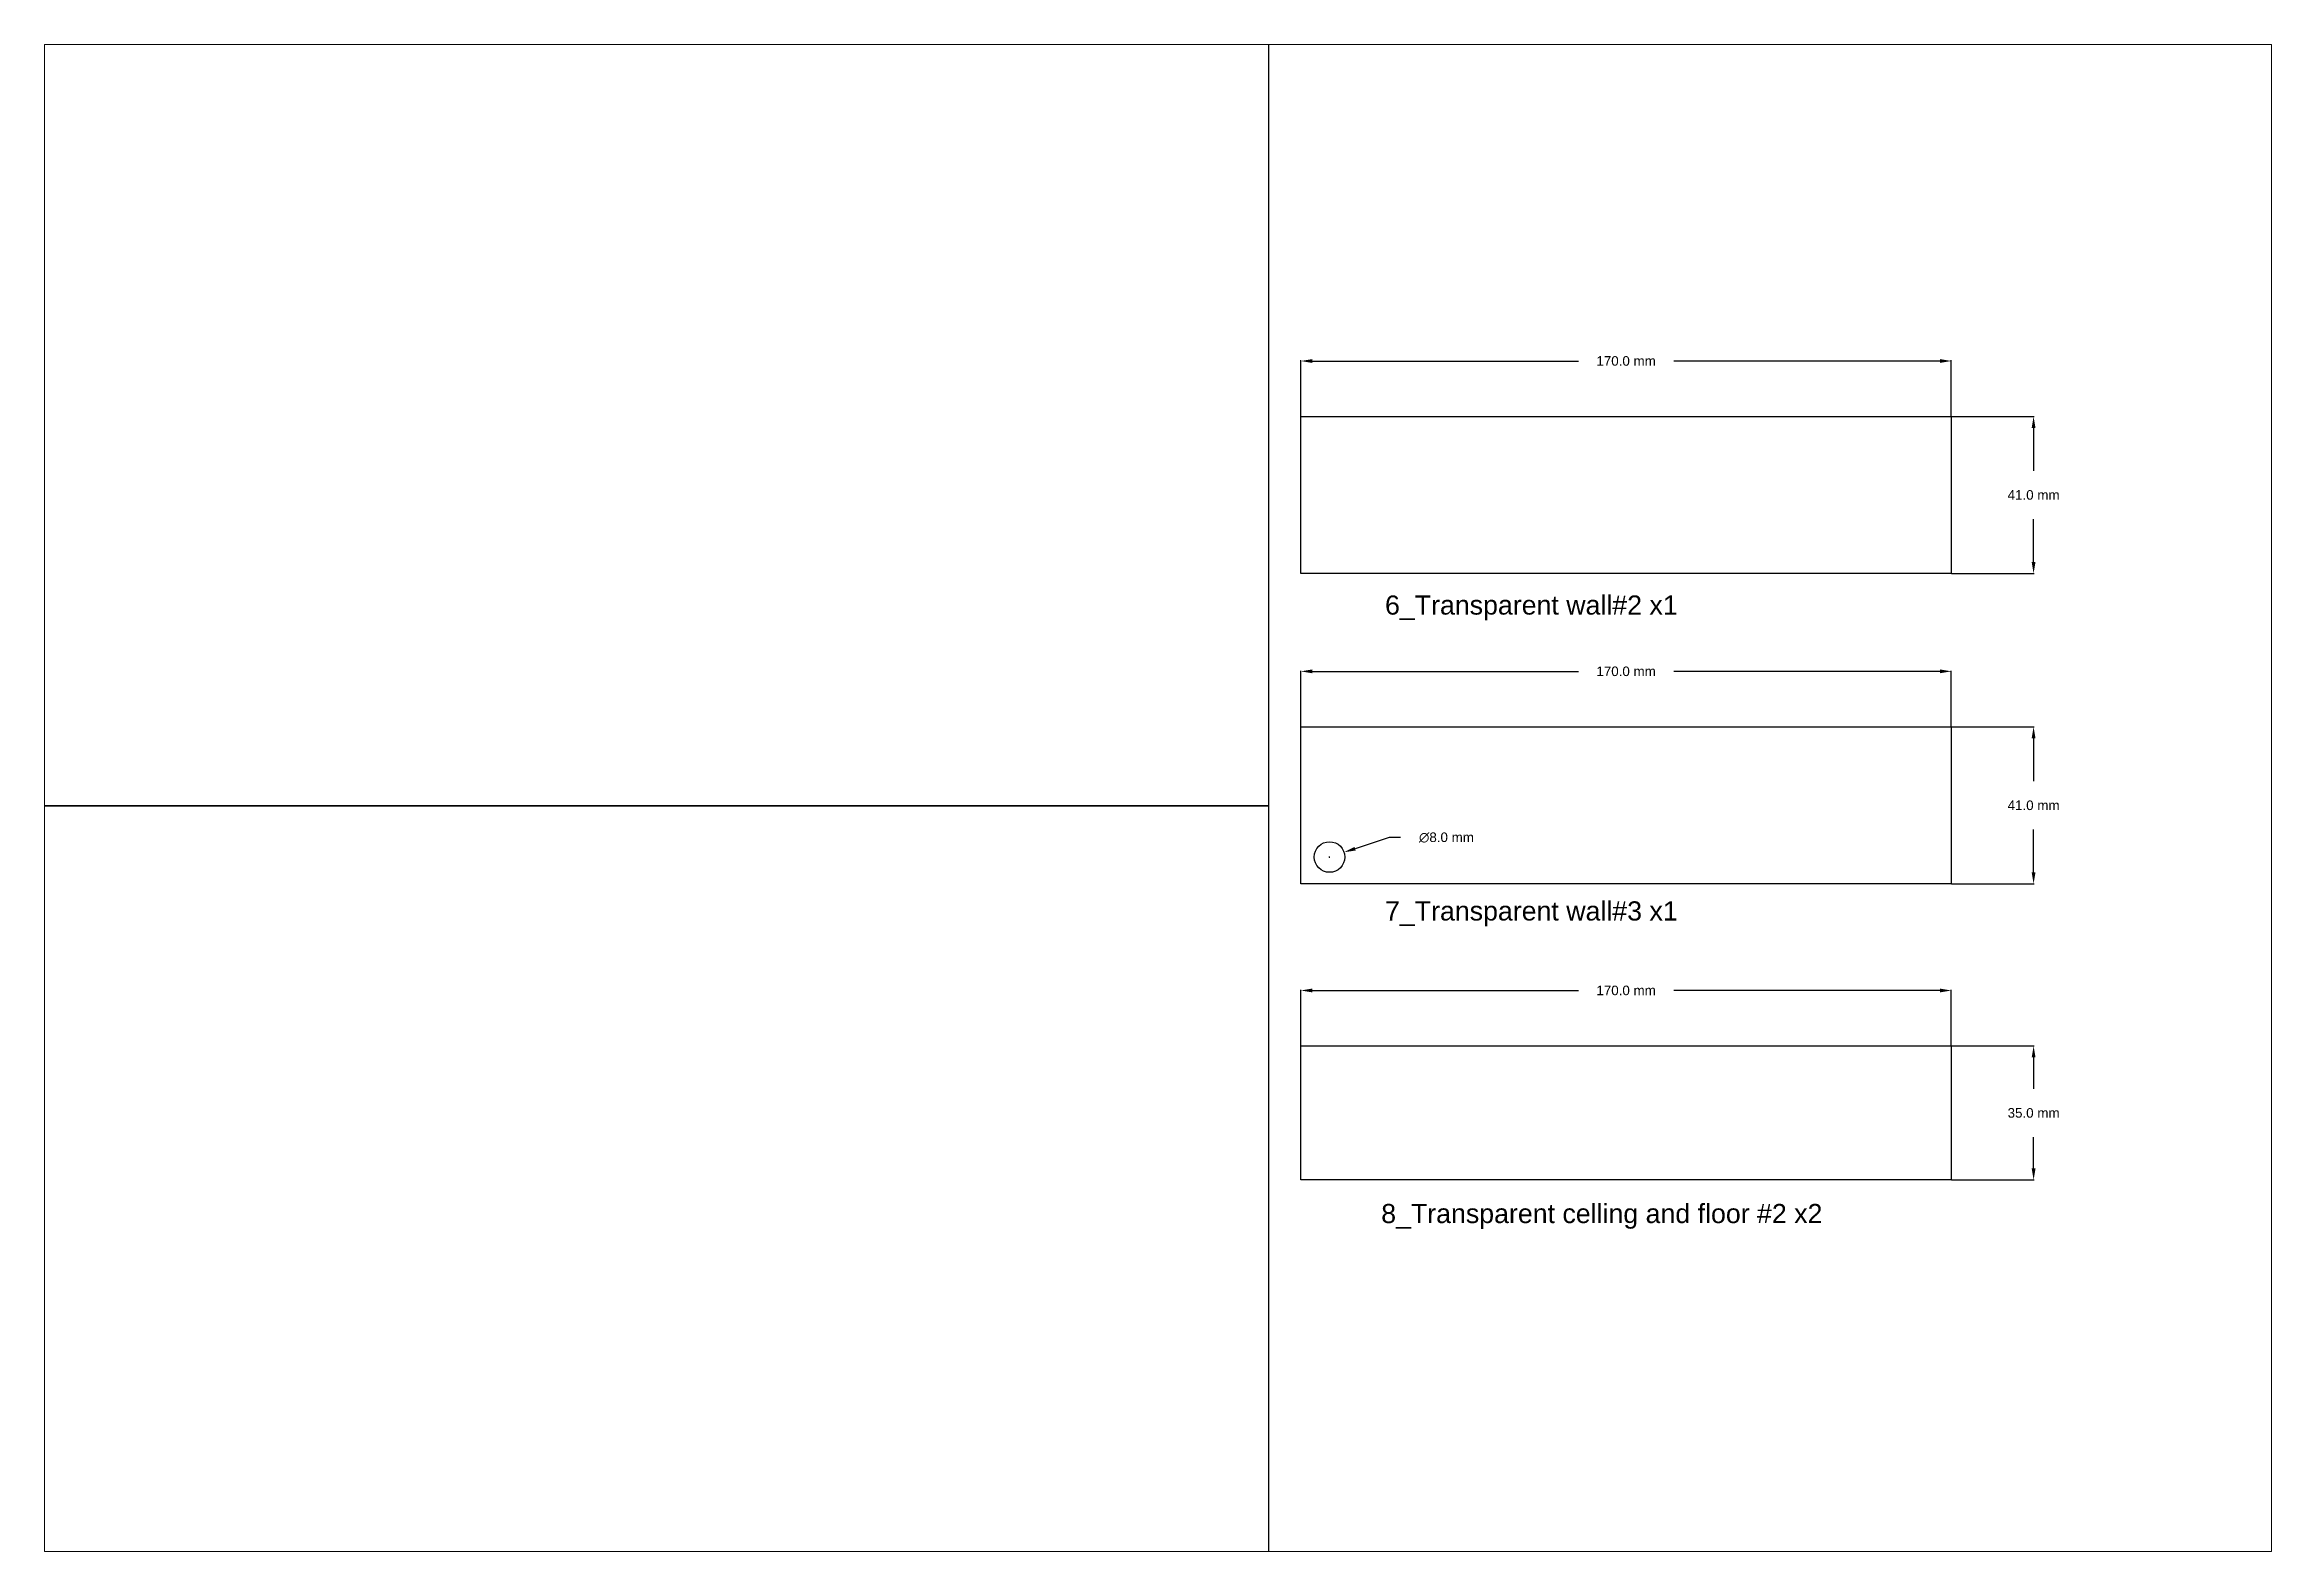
# Paper-space layout 'Layout6' of a CAD drawing. Header units: millimetres. Extents: x -16.6 to 27, y -6.2 to 23.3.
# The model-space entities are those that its viewports show. They can reach past a viewport. Long polylines and large blocks are cut down to what shows.
import ezdxf

# ---------------------------------------------------------------- set-up
doc = ezdxf.new("R2010")
doc.units = ezdxf.units.MM
doc.header["$MEASUREMENT"] = 0
doc.layers.add('2.0_Components + Annotation', color=7, linetype='Continuous')
doc.layers.add('2.1_Components', color=7, linetype='Continuous')
doc.styles.get("Standard").update_dxf_attribs({"font": 'arial.ttf'})
doc.dimstyles.get("Standard").update_dxf_attribs({"dimtxt": 0.18, "dimasz": 0.18, "dimexe": 0.18, "dimexo": 0.0625, "dimgap": 0.09, "dimtad": 0, "dimtih": 1, "dimtoh": 1, "dimdec": 4, "dimzin": 0, "dimdsep": 46, "dimtxsty": 'Standard', "dimcen": 0.09, "dimadec": 0, "dimazin": 0, "dimtfac": 1, "dimtdec": 4, "dimtofl": 0, "dimtmove": 0, "dimatfit": 3, "dimfxl": 0, "dimtolj": 1, "dimtzin": 0, "dimarcsym": 0})
picture_1 = doc.add_image_def('image4.jpg', size_in_pixel=(1247, 758))
picture_2 = doc.add_image_def('image5.jpg', size_in_pixel=(1247, 758))
picture_3 = doc.add_image_def('image12.jpg', size_in_pixel=(1247, 758))

# ---------------------------------------------------------------- blocks, each defined once
blk = doc.blocks.new('*D18')
at = {"layer": '2.0_Components + Annotation', "color": 0, "lineweight": -2}
for p, q in [((2080158, 148923.33), (2080158, 148937.95)), ((2080161, 148937.77), (2080230.54, 148937.77)), ((2080325, 148937.77), (2080255.46, 148937.77)), ((2080328, 148923.33), (2080328, 148937.95))]:
    blk.add_line(p, q, dxfattribs=at)
at = {"layer": '2.0_Components + Annotation', "color": 0}
for points in [[(2080161, 148938.27), (2080161, 148937.27), (2080158, 148937.77)], [(2080325, 148938.27), (2080325, 148937.27), (2080328, 148937.77)]]:
    blk.add_solid(points, dxfattribs=at)
at = {"layer": 'Defpoints', "color": 0}
for p in [(2080328, 148937.77), (2080158, 148923.27), (2080328, 148923.27)]:
    blk.add_point(p, dxfattribs=at)
at = {"layer": '2.0_Components + Annotation', "color": 0, "insert": (2080243, 148937.77), "char_height": 2.5, "attachment_point": 5}
blk.add_mtext('\\A1;170.0 mm', dxfattribs=at)
blk = doc.blocks.new('*D19')
at = {"layer": '2.0_Components + Annotation', "color": 0, "lineweight": -2}
for p, q in [((2080328.06, 148923.27), (2080349.68, 148923.27)), ((2080349.5, 148920.27), (2080349.5, 148909.05)), ((2080349.5, 148885.27), (2080349.5, 148896.49)), ((2080328.06, 148882.27), (2080349.68, 148882.27))]:
    blk.add_line(p, q, dxfattribs=at)
at = {"layer": '2.0_Components + Annotation', "color": 0}
for points in [[(2080349, 148920.27), (2080350, 148920.27), (2080349.5, 148923.27)], [(2080349, 148885.27), (2080350, 148885.27), (2080349.5, 148882.27)]]:
    blk.add_solid(points, dxfattribs=at)
at = {"layer": 'Defpoints', "color": 0}
for p in [(2080328, 148923.27), (2080328, 148882.27), (2080349.5, 148882.27)]:
    blk.add_point(p, dxfattribs=at)
at = {"layer": '2.0_Components + Annotation', "color": 0, "insert": (2080349.5, 148902.77), "char_height": 2.5, "attachment_point": 5}
blk.add_mtext('\\A1;41.0 mm', dxfattribs=at)
blk = doc.blocks.new('*D20')
at = {"layer": '2.0_Components + Annotation', "color": 0, "lineweight": -2}
for p, q in [((2080158, 148842.25), (2080158, 148856.87)), ((2080161, 148856.69), (2080230.54, 148856.69)), ((2080325, 148856.69), (2080255.46, 148856.69)), ((2080328, 148842.25), (2080328, 148856.87))]:
    blk.add_line(p, q, dxfattribs=at)
at = {"layer": '2.0_Components + Annotation', "color": 0}
for points in [[(2080161, 148857.19), (2080161, 148856.19), (2080158, 148856.69)], [(2080325, 148857.19), (2080325, 148856.19), (2080328, 148856.69)]]:
    blk.add_solid(points, dxfattribs=at)
at = {"layer": 'Defpoints', "color": 0}
for p in [(2080328, 148856.69), (2080158, 148842.19), (2080328, 148842.19)]:
    blk.add_point(p, dxfattribs=at)
at = {"layer": '2.0_Components + Annotation', "color": 0, "insert": (2080243, 148856.69), "char_height": 2.5, "attachment_point": 5}
blk.add_mtext('\\A1;170.0 mm', dxfattribs=at)
blk = doc.blocks.new('*D21')
at = {"layer": '2.0_Components + Annotation', "color": 0, "lineweight": -2}
for p, q in [((2080328.06, 148842.19), (2080349.68, 148842.19)), ((2080349.5, 148839.19), (2080349.5, 148827.96)), ((2080349.5, 148804.19), (2080349.5, 148815.41)), ((2080328.06, 148801.19), (2080349.68, 148801.19))]:
    blk.add_line(p, q, dxfattribs=at)
at = {"layer": '2.0_Components + Annotation', "color": 0}
for points in [[(2080349, 148839.19), (2080350, 148839.19), (2080349.5, 148842.19)], [(2080349, 148804.19), (2080350, 148804.19), (2080349.5, 148801.19)]]:
    blk.add_solid(points, dxfattribs=at)
at = {"layer": 'Defpoints', "color": 0}
for p in [(2080328, 148842.19), (2080328, 148801.19), (2080349.5, 148801.19)]:
    blk.add_point(p, dxfattribs=at)
at = {"layer": '2.0_Components + Annotation', "color": 0, "insert": (2080349.5, 148821.69), "char_height": 2.5, "attachment_point": 5}
blk.add_mtext('\\A1;41.0 mm', dxfattribs=at)
blk = doc.blocks.new('*D22')
at = {"layer": '2.0_Components + Annotation', "color": 0, "lineweight": -2}
for p, q in [((2080165.41, 148808.19), (2080165.59, 148808.19)), ((2080165.5, 148808.1), (2080165.5, 148808.28)), ((2080181.05, 148813.27), (2080172.15, 148810.36)), ((2080184.05, 148813.27), (2080181.05, 148813.27))]:
    blk.add_line(p, q, dxfattribs=at)
at = {"layer": '2.0_Components + Annotation', "color": 0}
blk.add_solid([(2080172, 148810.84), (2080172.31, 148809.89), (2080169.3, 148809.43)], dxfattribs=at)
at = {"layer": 'Defpoints', "color": 0}
for p in [(2080169.3, 148809.43), (2080161.7, 148806.95)]:
    blk.add_point(p, dxfattribs=at)
at = {"layer": '2.0_Components + Annotation', "color": 0, "insert": (2080196.05, 148813.27), "char_height": 2.5, "attachment_point": 5}
blk.add_mtext('\\A1;∅8.0 mm', dxfattribs=at)
blk = doc.blocks.new('*D23')
at = {"layer": '2.0_Components + Annotation', "color": 0, "lineweight": -2}
for p, q in [((2080158, 148758.88), (2080158, 148773.5)), ((2080161, 148773.32), (2080230.54, 148773.32)), ((2080325, 148773.32), (2080255.46, 148773.32)), ((2080328, 148758.88), (2080328, 148773.5))]:
    blk.add_line(p, q, dxfattribs=at)
at = {"layer": '2.0_Components + Annotation', "color": 0}
for points in [[(2080161, 148773.82), (2080161, 148772.82), (2080158, 148773.32)], [(2080325, 148773.82), (2080325, 148772.82), (2080328, 148773.32)]]:
    blk.add_solid(points, dxfattribs=at)
at = {"layer": 'Defpoints', "color": 0}
for p in [(2080328, 148773.32), (2080158, 148758.82), (2080328, 148758.82)]:
    blk.add_point(p, dxfattribs=at)
at = {"layer": '2.0_Components + Annotation', "color": 0, "insert": (2080243, 148773.32), "char_height": 2.5, "attachment_point": 5}
blk.add_mtext('\\A1;170.0 mm', dxfattribs=at)
blk = doc.blocks.new('*D24')
at = {"layer": '2.0_Components + Annotation', "color": 0, "lineweight": -2}
for p, q in [((2080328.06, 148758.82), (2080349.68, 148758.82)), ((2080349.5, 148755.82), (2080349.5, 148747.59)), ((2080349.5, 148726.82), (2080349.5, 148735.04)), ((2080328.06, 148723.82), (2080349.68, 148723.82))]:
    blk.add_line(p, q, dxfattribs=at)
at = {"layer": '2.0_Components + Annotation', "color": 0}
for points in [[(2080349, 148755.82), (2080350, 148755.82), (2080349.5, 148758.82)], [(2080349, 148726.82), (2080350, 148726.82), (2080349.5, 148723.82)]]:
    blk.add_solid(points, dxfattribs=at)
at = {"layer": 'Defpoints', "color": 0}
for p in [(2080328, 148758.82), (2080328, 148723.82), (2080349.5, 148723.82)]:
    blk.add_point(p, dxfattribs=at)
at = {"layer": '2.0_Components + Annotation', "color": 0, "insert": (2080349.5, 148741.32), "char_height": 2.5, "attachment_point": 5}
blk.add_mtext('\\A1;35.0 mm', dxfattribs=at)

msp = doc.modelspace()

# ---------------------------------------------------------------- linework, layer by layer
at = {"layer": '2.0_Components + Annotation'}
for points in [[(2080158, 148882.27), (2080158, 148923.27), (2080328, 148923.27), (2080328, 148882.27)], [(2080158, 148801.19), (2080158, 148842.19), (2080328, 148842.19), (2080328, 148801.19)], [(2080158, 148723.82), (2080158, 148758.82), (2080328, 148758.82), (2080328, 148723.82)]]:
    msp.add_lwpolyline(points, close=True, dxfattribs=at)
at = {"layer": '2.1_Components'}
msp.add_circle((2080165.5, 148808.19), 4, dxfattribs=at)

# ---------------------------------------------------------------- texts
at = {"layer": '2.0_Components + Annotation', "color": 1, "char_height": 5, "attachment_point": 1}
for s, width, insert in [('{\\C256;6_Transparent wall#2 x1  }', 84.3979, (2080180, 148876.52)), ('{\\C256;7_Transparent wall#3 x1  }', 84.3979, (2080180, 148796.6)), ('{\\C256;8_Transparent celling and floor #2 x2  }', 124.9385, (2080179, 148717.55))]:
    msp.add_mtext_dynamic_manual_height_columns(s, width=width, gutter_width=301.89, heights=[0], dxfattribs=dict(at, insert=insert))

# ---------------------------------------------------------------- dimensions: what is measured, and where the dimension line sits
at = {"layer": '2.0_Components + Annotation', "color": 0}
for base, p1, p2, picture, middle in [((2080328, 148937.77), (2080158, 148923.27), (2080328, 148923.27), '*D18', (2080243, 148937.77)), ((2080328, 148856.69), (2080158, 148842.19), (2080328, 148842.19), '*D20', (2080243, 148856.69)), ((2080328, 148773.32), (2080158, 148758.82), (2080328, 148758.82), '*D23', (2080243, 148773.32))]:
    dim = msp.add_linear_dim(base=base, p1=p1, p2=p2, dimstyle='Standard', override={"dimtxt": 2.5, "dimasz": 3, "dimgap": 5, "dimdec": 1, "dimpost": ' mm'}, dxfattribs=at)
    dim.commit()
    dim.dimension.update_dxf_attribs({"geometry": picture, "text_midpoint": middle})
for base, p1, p2, picture, middle in [((2080349.5, 148882.27), (2080328, 148923.27), (2080328, 148882.27), '*D19', (2080349.5, 148902.77)), ((2080349.5, 148801.19), (2080328, 148842.19), (2080328, 148801.19), '*D21', (2080349.5, 148821.69)), ((2080349.5, 148723.82), (2080328, 148758.82), (2080328, 148723.82), '*D24', (2080349.5, 148741.32))]:
    dim = msp.add_linear_dim(base=base, p1=p1, p2=p2, angle=90, dimstyle='Standard', override={"dimtxt": 2.5, "dimasz": 3, "dimgap": 5, "dimdec": 1, "dimpost": ' mm'}, dxfattribs=at)
    dim.commit()
    dim.dimension.update_dxf_attribs({"geometry": picture, "text_midpoint": middle, "dimtype": 160})
dim = msp.add_diameter_dim_2p(p1=(2080161.7, 148806.95), p2=(2080169.3, 148809.43), dimstyle='Standard', override={"dimtxt": 2.5, "dimasz": 3, "dimgap": 5, "dimdec": 1, "dimpost": ' mm'}, dxfattribs=at)
dim.commit()
dim.dimension.update_dxf_attribs({"geometry": '*D22', "text_midpoint": (2080196.05, 148813.27), "dimtype": 163})

# ---------------------------------------------------------------- pictures from other files: only their frames are drawn
at = {"layer": '2.1_Components'}
image = msp.add_image(picture_3, insert=(2079819.56, 149022.12), size_in_units=(329.94, 200.55), dxfattribs=at)
image.dxf.flags = 7
image = msp.add_image(picture_1, insert=(2079819.56, 148821.57), size_in_units=(329.94, 200.55), dxfattribs=at)
image.dxf.flags = 7
image = msp.add_image(picture_2, insert=(2079819.56, 148621.01), size_in_units=(329.94, 200.55), dxfattribs=at)
image.dxf.flags = 7

psp = doc.layouts.new('Layout6')

# ---------------------------------------------------------------- viewports
at = {"layer": '2.1_Components', "color": 18, "view_target_point": (2080120.662, 148823.606)}
psp.add_viewport(center=(5.209, 8.516), size=(43.574, 29.47366), view_center_point=(0, 0), view_height=393.67691, dxfattribs=at)

doc.saveas('drawing.dxf')
